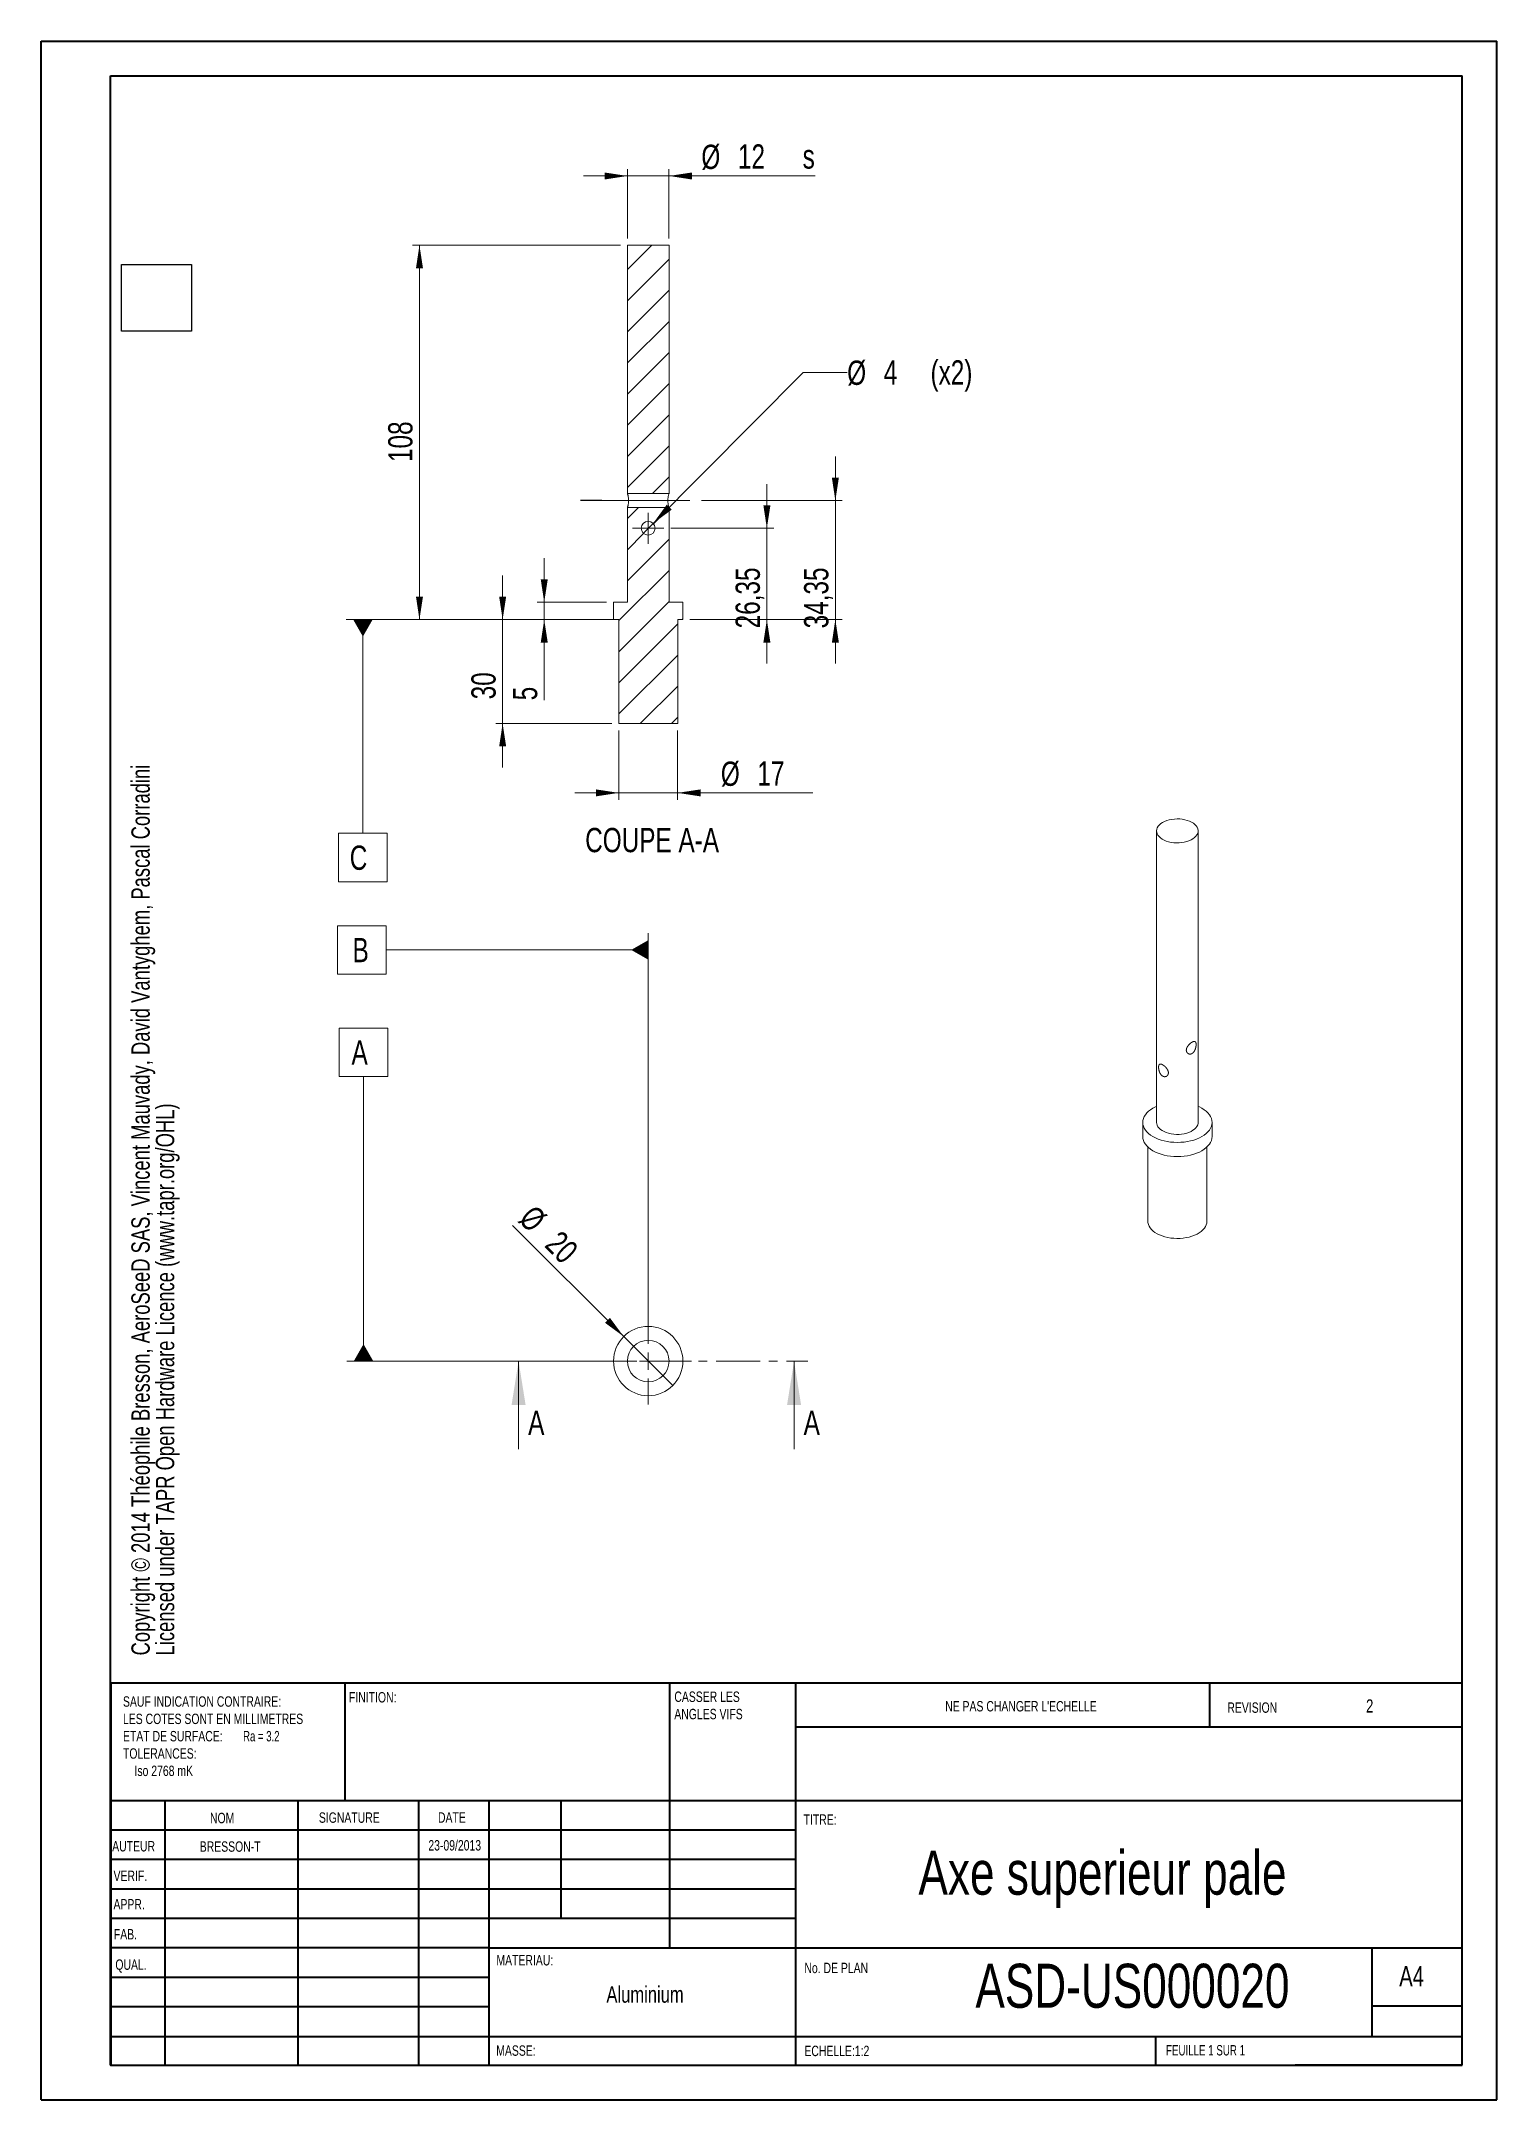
# Model space of a CAD drawing. Header units: millimetres. Extents: x 0 to 210, y 0 to 297.
import ezdxf

# ---------------------------------------------------------------- set-up
doc = ezdxf.new("R2010")
doc.units = ezdxf.units.MM
doc.linetypes.add('CENTER', pattern=[10.16, 6.35, -1.27, 1.27, -1.27])
doc.linetypes.add('CENTERX2', pattern=[20.32, 12.7, -2.54, 2.54, -2.54])
doc.styles.add('SLDTEXTSTYLE0', font='TXT', dxfattribs={"width": 0.75})
doc.styles.add('SLDTEXTSTYLE1', font='TXT', dxfattribs={"width": 0.7})
doc.styles.add('SLDTEXTSTYLE2', font='TXT', dxfattribs={"width": 0.6875})
doc.dimstyles.new('SLDDIMSTYLE0', dxfattribs={"dimtxt": 3.5, "dimasz": 3.302, "dimexe": 0, "dimexo": 0.0625, "dimgap": 0.875, "dimtad": 1, "dimlfac": 2, "dimrnd": 1e-09, "dimzin": 12, "dimdsep": 46, "dimtxsty": 'SLDTEXTSTYLE0', "dimblk1": 'NONE', "dimsah": 1, "dimcen": 0, "dimadec": 0, "dimazin": 3, "dimtfac": 1, "dimtmove": 0, "dimatfit": 3, "dimldrblk": 'NONE', "dimfxl": 1, "dimfrac": 2, "dimtolj": 1, "dimtzin": 12, "dimarcsym": 0})
doc.dimstyles.new('SLDDIMSTYLE1', dxfattribs={"dimtxt": 3.5, "dimasz": 3.302, "dimexe": 0, "dimexo": 0.0625, "dimgap": 0.875, "dimtad": 1, "dimlfac": 2, "dimrnd": 1e-09, "dimzin": 12, "dimdsep": 46, "dimtxsty": 'SLDTEXTSTYLE0', "dimsah": 1, "dimcen": 0.09, "dimadec": 0, "dimazin": 3, "dimtfac": 1, "dimtmove": 0, "dimatfit": 0, "dimfxl": 1, "dimfrac": 2, "dimtolj": 1, "dimtzin": 12, "dimarcsym": 0})
doc.dimstyles.new('SLDDIMSTYLE2', dxfattribs={"dimtxt": 3.5, "dimasz": 3.302, "dimexe": 0, "dimexo": 0.0625, "dimgap": 0.875, "dimtad": 1, "dimlfac": 2, "dimrnd": 1e-09, "dimzin": 12, "dimdsep": 46, "dimtxsty": 'SLDTEXTSTYLE0', "dimsah": 1, "dimcen": 0.09, "dimadec": 0, "dimazin": 3, "dimtfac": 1, "dimtofl": 0, "dimtmove": 0, "dimatfit": 3, "dimfxl": 1, "dimfrac": 2, "dimtolj": 1, "dimtzin": 12, "dimarcsym": 0})
doc.dimstyles.new('SLDDIMSTYLE3', dxfattribs={"dimtxt": 3.5, "dimasz": 3.302, "dimexe": 0, "dimexo": 0.0625, "dimgap": 0.875, "dimtad": 0, "dimtih": 1, "dimtoh": 1, "dimlfac": 2, "dimrnd": 1e-09, "dimzin": 12, "dimdsep": 46, "dimtxsty": 'SLDTEXTSTYLE0', "dimblk1": 'NONE', "dimsah": 1, "dimcen": 0, "dimadec": 0, "dimazin": 3, "dimtfac": 1, "dimtmove": 0, "dimatfit": 3, "dimldrblk": 'NONE', "dimfxl": 1, "dimfrac": 2, "dimtolj": 1, "dimtzin": 12, "dimarcsym": 0})
doc.dimstyles.new('SLDDIMSTYLE4', dxfattribs={"dimtxt": 3.5, "dimasz": 3.302, "dimexe": 0, "dimexo": 0.0625, "dimgap": 0.875, "dimtad": 1, "dimlfac": 2, "dimrnd": 1e-09, "dimzin": 12, "dimdsep": 46, "dimtxsty": 'SLDTEXTSTYLE0', "dimsah": 1, "dimcen": 0.09, "dimadec": 0, "dimazin": 3, "dimtfac": 1, "dimtmove": 0, "dimatfit": 0, "dimfxl": 1, "dimfrac": 2, "dimtolj": 1, "dimtzin": 12, "dimarcsym": 0})
doc.dimstyles.new('SLDDIMSTYLE6', dxfattribs={"dimtxt": 0, "dimasz": 3.302, "dimexe": 0, "dimexo": 0.0625, "dimgap": 0, "dimtad": 0, "dimtih": 1, "dimtoh": 1, "dimdec": 0, "dimrnd": 1e-09, "dimzin": 0, "dimdsep": 46, "dimtxsty": 'Standard', "dimblk1": 'NONE', "dimblk2": 'NONE', "dimsah": 1, "dimcen": 0.09, "dimadec": 0, "dimazin": 0, "dimtfac": 3.302, "dimtdec": 0, "dimtofl": 0, "dimtmove": 0, "dimatfit": 3, "dimldrblk": 'NONE', "dimfxl": 1, "dimfrac": 2, "dimtolj": 1, "dimtzin": 0, "dimarcsym": 0})
picture_1 = doc.add_image_def('image1.bmp', size_in_pixel=(400, 420))

# ---------------------------------------------------------------- blocks, each defined once
blk = doc.blocks.new('SW_NOTE_0')
at = {"color": 0, "linetype": 'Continuous', "lineweight": 0, "char_height": 2.6458, "attachment_point": 1, "rotation": 90, "style": 'SLDTEXTSTYLE0'}
for s, insert in [('Copyright © 2014 Théophile Bresson, AeroSeeD SAS, Vincent Mauvady, David Vantyghem, Pascal Corradini', (-3.41, 0)), ('Licensed under TAPR Open Hardware Licence (www.tapr.org/OHL)', (0.12, 0))]:
    blk.add_mtext(s, dxfattribs=dict(at, insert=insert))
blk = doc.blocks.new('SW_NOTE_1')
at = {"color": 0, "linetype": 'Continuous', "lineweight": 0, "char_height": 1.5, "attachment_point": 1, "style": 'SLDTEXTSTYLE0'}
for s, insert in [('CASSER LES', (0, 1.93)), ('ANGLES VIFS', (0, -0.57))]:
    blk.add_mtext(s, dxfattribs=dict(at, insert=insert))
blk = doc.blocks.new('SW_NOTE_2')
at = {"color": 0, "linetype": 'Continuous', "lineweight": 0, "char_height": 1.5, "attachment_point": 1}
for s, insert, style in [('SAUF INDICATION CONTRAIRE:', (0, 1.93), 'SLDTEXTSTYLE0'), ('LES COTES SONT EN MILLIMETRES', (0, -0.57), 'SLDTEXTSTYLE0'), ('TOLERANCES:', (0, -5.57), 'SLDTEXTSTYLE0'), ('ETAT DE SURFACE:', (0, -3.07), 'SLDTEXTSTYLE0'), ('Ra = 3.2', (17.33, -3.07), 'SLDTEXTSTYLE2'), ('Iso 2768 mK', (1.66, -8.07), 'SLDTEXTSTYLE0')]:
    blk.add_mtext(s, dxfattribs=dict(at, insert=insert, style=style))
blk = doc.blocks.new('*D5')
at = {"color": 7, "linetype": 'Continuous', "lineweight": 0}
for q in [(68.08, 126.37), (91.19, 103.26)]:
    blk.add_line((84.12, 110.33), q, dxfattribs=at)
blk.add_solid([(84.12, 110.33), (82.14, 113.02), (81.43, 112.31)], dxfattribs=at)
at = {"color": 7, "linetype": 'Continuous', "lineweight": 0, "char_height": 3.5, "attachment_point": 1, "rotation": 315, "style": 'SLDTEXTSTYLE0'}
for s, insert in [('%%c', (71.26, 129.54, -34.45)), ('20', (75.03, 125.84, -34.45))]:
    blk.add_mtext(s, dxfattribs=dict(at, insert=insert))
blk = doc.blocks.new('_NONE')
blk = doc.blocks.new('SW_CENTERMARKSYMBOL_0')
at = {"color": 0, "linetype": 'Continuous', "lineweight": 0}
for p, q in [((0, 2.5), (0, 6.25)), ((-2.5, 0), (-6.25, 0)), ((0, 0), (-1.25, 0)), ((0, 0), (0, 1.25)), ((0, 0), (0, -1.25)), ((0, 0), (1.25, 0)), ((2.5, 0), (6.25, 0)), ((0, -2.5), (0, -6.25))]:
    blk.add_line(p, q, dxfattribs=at)
blk = doc.blocks.new('SW_DATUMTAG_0')
at = {"color": 0, "linetype": 'Continuous', "lineweight": 0}
for p, q in [((-1.77, -0.72), (-1.77, 6.28)), ((-1.77, 6.28), (5.23, 6.28)), ((5.23, 6.28), (5.23, -0.72)), ((5.23, -0.72), (-1.77, -0.72)), ((1.73, -41.76), (1.73, -0.72)), ((36.55, -41.76), (-0.67, -41.76))]:
    blk.add_line(p, q, dxfattribs=at)
blk.add_solid([(3.13, -41.76), (0.33, -41.76), (1.73, -39.31)], dxfattribs=at)
at = {"color": 0, "linetype": 'Continuous', "lineweight": 0, "insert": (0, 4.51, -34.5), "char_height": 3.5, "attachment_point": 1, "style": 'SLDTEXTSTYLE0'}
blk.add_mtext('A', dxfattribs=at)
blk = doc.blocks.new('SW_DATUMTAG_1')
at = {"color": 0, "linetype": 'Continuous', "lineweight": 0}
for p, q in [((-2.16, -0.72), (-2.16, 6.28)), ((-2.16, 6.28), (4.84, 6.28)), ((4.84, 6.28), (4.84, -0.72)), ((42.65, -50.28), (42.65, 5.18)), ((42.65, 2.78), (4.84, 2.78)), ((4.84, -0.72), (-2.16, -0.72))]:
    blk.add_line(p, q, dxfattribs=at)
blk.add_solid([(42.65, 1.38), (42.65, 4.18), (40.2, 2.78)], dxfattribs=at)
at = {"color": 0, "linetype": 'Continuous', "lineweight": 0, "insert": (0, 4.51, -34.5), "char_height": 3.5, "attachment_point": 1, "style": 'SLDTEXTSTYLE0'}
blk.add_mtext('B', dxfattribs=at)
blk = doc.blocks.new('*D9')
at = {"color": 7, "linetype": 'Continuous', "lineweight": 0}
for p, q in [((114.65, 230.94), (114.65, 237.29)), ((95.34, 230.94), (115.65, 230.94)), ((114.65, 213.77), (114.65, 230.94)), ((93.65, 213.77), (115.65, 213.77)), ((114.65, 213.77), (114.65, 207.42))]:
    blk.add_line(p, q, dxfattribs=at)
for points in [[(114.65, 230.94), (115.16, 234.24), (114.15, 234.24)], [(114.65, 213.77), (114.15, 210.46), (115.16, 210.46)]]:
    blk.add_solid(points, dxfattribs=at)
at = {"color": 7, "linetype": 'Continuous', "lineweight": 0, "insert": (110.14, 212.5, 0.05), "char_height": 3.5, "attachment_point": 1, "rotation": 90, "style": 'SLDTEXTSTYLE0'}
blk.add_mtext('34,35', dxfattribs=at)
blk = doc.blocks.new('*D10')
at = {"color": 7, "linetype": 'Continuous', "lineweight": 0}
for p, q in [((72.65, 216.27), (72.65, 222.62)), ((81.65, 216.27), (71.65, 216.27)), ((72.65, 213.77), (72.65, 216.27)), ((81.65, 213.77), (71.65, 213.77)), ((72.65, 213.77), (72.65, 202.12))]:
    blk.add_line(p, q, dxfattribs=at)
for points in [[(72.65, 216.27), (73.16, 219.57), (72.15, 219.57)], [(72.65, 213.77), (72.15, 210.46), (73.16, 210.46)]]:
    blk.add_solid(points, dxfattribs=at)
at = {"color": 7, "linetype": 'Continuous', "lineweight": 0, "insert": (68.14, 202.12, 2.52), "char_height": 3.5, "attachment_point": 1, "rotation": 90, "style": 'SLDTEXTSTYLE0'}
blk.add_mtext('5', dxfattribs=at)
blk = doc.blocks.new('*D11')
at = {"color": 7, "linetype": 'Continuous', "lineweight": 0}
for p, q in [((66.65, 213.77), (66.65, 220.12)), ((81.65, 213.77), (65.65, 213.77)), ((66.65, 213.77), (66.65, 198.77)), ((82.4, 198.77), (65.65, 198.77)), ((66.65, 198.77), (66.65, 192.42))]:
    blk.add_line(p, q, dxfattribs=at)
for points in [[(66.65, 213.77), (67.16, 217.07), (66.15, 217.07)], [(66.65, 198.77), (66.15, 195.46), (67.16, 195.46)]]:
    blk.add_solid(points, dxfattribs=at)
at = {"color": 7, "linetype": 'Continuous', "lineweight": 0, "insert": (62.14, 202.26, 2.52), "char_height": 3.5, "attachment_point": 1, "rotation": 90, "style": 'SLDTEXTSTYLE0'}
blk.add_mtext('30', dxfattribs=at)
blk = doc.blocks.new('*D12')
at = {"color": 7, "linetype": 'Continuous', "lineweight": 0}
for p, q in [((83.65, 267.77), (53.65, 267.77)), ((54.65, 213.77), (54.65, 267.77)), ((81.65, 213.77), (53.65, 213.77))]:
    blk.add_line(p, q, dxfattribs=at)
for points in [[(54.65, 267.77), (54.15, 264.46), (55.16, 264.46)], [(54.65, 213.77), (55.16, 217.07), (54.15, 217.07)]]:
    blk.add_solid(points, dxfattribs=at)
at = {"color": 7, "linetype": 'Continuous', "lineweight": 0, "insert": (50.14, 236.5, 2.52), "char_height": 3.5, "attachment_point": 1, "rotation": 90, "style": 'SLDTEXTSTYLE0'}
blk.add_mtext('108', dxfattribs=at)
blk = doc.blocks.new('*D13')
at = {"color": 7, "linetype": 'Continuous', "lineweight": 0}
for p, q in [((104.77, 226.94), (104.77, 233.29)), ((90.9, 226.94), (105.77, 226.94)), ((104.77, 213.77), (104.77, 226.94)), ((93.65, 213.77), (105.77, 213.77)), ((104.77, 213.77), (104.77, 207.42))]:
    blk.add_line(p, q, dxfattribs=at)
for points in [[(104.77, 226.94), (105.28, 230.24), (104.27, 230.24)], [(104.77, 213.77), (104.27, 210.46), (105.28, 210.46)]]:
    blk.add_solid(points, dxfattribs=at)
at = {"color": 7, "linetype": 'Continuous', "lineweight": 0, "insert": (100.26, 212.5, 2.52), "char_height": 3.5, "attachment_point": 1, "rotation": 90, "style": 'SLDTEXTSTYLE0'}
blk.add_mtext('26,35', dxfattribs=at)
blk = doc.blocks.new('*D14')
at = {"color": 7, "linetype": 'Continuous', "lineweight": 0}
for p, q in [((88.36, 227.65), (110.01, 249.42)), ((110.01, 249.42), (116.36, 249.42)), ((86.95, 226.23), (88.36, 227.65))]:
    blk.add_line(p, q, dxfattribs=at)
blk.add_solid([(88.36, 227.65), (91.05, 229.63), (90.33, 230.35)], dxfattribs=at)
at = {"color": 7, "linetype": 'Continuous', "lineweight": 0, "char_height": 3.5, "attachment_point": 1, "style": 'SLDTEXTSTYLE0'}
for s, insert in [('%%c', (116.36, 251.13, 2.52)), ('4', (121.63, 251.18, 2.52)), ('(x2)', (128.38, 251.18, 2.52))]:
    blk.add_mtext(s, dxfattribs=dict(at, insert=insert))
blk = doc.blocks.new('*D15')
at = {"color": 7, "linetype": 'Continuous', "lineweight": 0}
for p, q in [((83.4, 197.77), (83.4, 187.77)), ((91.9, 197.77), (91.9, 187.77)), ((83.4, 188.77), (77.05, 188.77)), ((83.4, 188.77), (91.9, 188.77)), ((91.9, 188.77), (111.42, 188.77))]:
    blk.add_line(p, q, dxfattribs=at)
for points in [[(83.4, 188.77), (80.1, 189.27), (80.1, 188.26)], [(91.9, 188.77), (95.21, 188.26), (95.21, 189.27)]]:
    blk.add_solid(points, dxfattribs=at)
at = {"color": 7, "linetype": 'Continuous', "lineweight": 0, "char_height": 3.5, "attachment_point": 1, "style": 'SLDTEXTSTYLE0'}
for s, insert in [('%%c', (98.13, 193.28, 2.52)), ('17', (103.4, 193.33, 2.52))]:
    blk.add_mtext(s, dxfattribs=dict(at, insert=insert))
blk = doc.blocks.new('*D16')
at = {"color": 7, "linetype": 'Continuous', "lineweight": 0}
for p, q in [((84.65, 277.77), (78.3, 277.77)), ((84.65, 268.77), (84.65, 278.77)), ((84.65, 277.77), (90.65, 277.77)), ((90.65, 268.77), (90.65, 278.77)), ((90.65, 277.77), (111.72, 277.77))]:
    blk.add_line(p, q, dxfattribs=at)
for points in [[(84.65, 277.77), (81.35, 278.27), (81.35, 277.26)], [(90.65, 277.77), (93.96, 277.26), (93.96, 278.27)]]:
    blk.add_solid(points, dxfattribs=at)
at = {"color": 7, "linetype": 'Continuous', "lineweight": 0, "char_height": 3.5, "attachment_point": 1, "style": 'SLDTEXTSTYLE0'}
for s, insert in [('%%c', (95.32, 282.28, 2.52)), ('12', (100.6, 282.33, 2.52)), ('s', (109.93, 282.33, 2.52))]:
    blk.add_mtext(s, dxfattribs=dict(at, insert=insert))
blk = doc.blocks.new('SW_CENTERMARKSYMBOL_1')
at = {"color": 0, "linetype": 'Continuous', "lineweight": 0}
for p, q in [((-1.25, 0), (-2.25, 0)), ((0, 0), (-1.25, 0)), ((0, 1.25), (0, 2.25)), ((0, 0), (0, 1.25)), ((0, 0), (0, -1.25)), ((0, 0), (1.25, 0)), ((1.25, 0), (2.25, 0)), ((0, -1.25), (0, -2.25))]:
    blk.add_line(p, q, dxfattribs=at)
blk = doc.blocks.new('SW_DATUMTAG_2')
at = {"color": 0, "linetype": 'Continuous', "lineweight": 0}
for p, q in [((38.06, 37.11), (-0.5, 37.11)), ((1.9, 37.11), (1.9, 6.28)), ((-1.6, -0.72), (-1.6, 6.28)), ((-1.6, 6.28), (5.4, 6.28)), ((5.4, 6.28), (5.4, -0.72)), ((5.4, -0.72), (-1.6, -0.72))]:
    blk.add_line(p, q, dxfattribs=at)
blk.add_solid([(3.3, 37.11), (0.5, 37.11), (1.9, 34.66)], dxfattribs=at)
at = {"color": 0, "linetype": 'Continuous', "lineweight": 0, "insert": (0, 4.51, 2.47), "char_height": 3.5, "attachment_point": 1, "style": 'SLDTEXTSTYLE0'}
blk.add_mtext('C', dxfattribs=at)

msp = doc.modelspace()

# ---------------------------------------------------------------- hatches: boundary and pattern name
at = {"linetype": 'Continuous', "lineweight": 0}
h = msp.add_hatch(dxfattribs=at)
h.set_pattern_fill('ANSI31', style=0)
h.paths.add_polyline_path([(90.6546, 267.7665), (84.6546, 267.7665), (84.6546, 231.9415), (90.6546, 231.9415)], flags=0)
h = msp.add_hatch(dxfattribs=at)
h.set_pattern_fill('ANSI31', style=0)
h.paths.add_polyline_path([(83.4046, 198.7665), (91.9046, 198.7665), (91.9046, 213.7665), (92.6546, 213.7665), (92.6546, 216.2665), (90.6546, 216.2665), (90.6546, 229.9415), (84.6546, 229.9415), (84.6546, 216.2665), (82.6546, 216.2665), (82.6546, 213.7665), (83.4046, 213.7665)], flags=0)
edge = h.paths.add_edge_path(flags=0)
edge.add_arc((87.6546, 226.9415), 1, 0, 360)

# ---------------------------------------------------------------- linework, layer by layer
at = {"color": 7, "linetype": 'Continuous', "lineweight": 40}
for p, q in [((0.0788, 0.2148), (0.0788, 297.2148)), ((0.0788, 297.2148), (210.0788, 297.2148)), ((210.0788, 0.2148), (210.0788, 297.2148)), ((210.0788, 292.2148), (210.0788, 297.2148)), ((10.0788, 292.2148), (205.0788, 292.2148)), ((10.0788, 5.2148), (10.0788, 292.2148)), ((205.0788, 5.2148), (205.0788, 292.2148)), ((10.1108, 60.3709), (205.0788, 60.3709)), ((10.1108, 60.3709), (10.1108, 5.1209)), ((43.9108, 43.3709), (43.9108, 60.3709)), ((90.7108, 60.3709), (90.7108, 22.1209)), ((108.9108, 60.3709), (108.9108, 5.1209)), ((168.6788, 54.0898), (168.6788, 60.4648)), ((205.0788, 53.9959), (108.9108, 53.9959)), ((205.0788, 43.3709), (10.1108, 43.3709)), ((17.9108, 43.3709), (17.9108, 5.1209)), ((37.1018, 43.3709), (37.1018, 5.1209)), ((54.5097, 43.3709), (54.5097, 5.1209)), ((64.7108, 5.1209), (64.7108, 43.3709)), ((75.1108, 26.3709), (75.1108, 43.3709)), ((108.9108, 39.1209), (10.1108, 39.1209)), ((108.9108, 34.8709), (10.1108, 34.8709)), ((108.9108, 30.6209), (10.1108, 30.6209)), ((108.9108, 26.3709), (10.1108, 26.3709)), ((64.7108, 22.1209), (10.1108, 22.1209)), ((64.7108, 22.1209), (205.0788, 22.1209)), ((192.0788, 9.4648), (192.0788, 22.2148)), ((64.7108, 17.8709), (10.1108, 17.8709)), ((64.7108, 13.6209), (10.1108, 13.6209)), ((205.0788, 13.7148), (192.0788, 13.7148)), ((10.1108, 9.3709), (205.0788, 9.3709)), ((160.8788, 5.2148), (160.8788, 9.4648)), ((10.0788, 5.2148), (205.0788, 5.2148)), ((205.0788, 5.2148), (180.9883, 5.2148)), ((0.0788, 0.2148), (210.0788, 0.2148))]:
    msp.add_line(p, q, dxfattribs=at)
at = {"color": 7, "linetype": 'Continuous', "lineweight": 15}
for p, q in [((84.6546, 231.9415), (84.6546, 267.7665)), ((84.6546, 267.7665), (90.6546, 267.7665)), ((90.6546, 267.7665), (90.6546, 231.9415)), ((90.6546, 231.9415), (84.6546, 231.9415)), ((84.6546, 216.2665), (84.6546, 229.9415)), ((84.6546, 229.9415), (90.6546, 229.9415)), ((90.6546, 229.9415), (90.6546, 216.2665)), ((82.6546, 213.7665), (82.6546, 216.2665)), ((82.6546, 216.2665), (84.6546, 216.2665)), ((90.6546, 216.2665), (92.6546, 216.2665)), ((92.6546, 216.2665), (92.6546, 213.7665)), ((83.4046, 213.7665), (82.6546, 213.7665)), ((83.4046, 198.7665), (83.4046, 213.7665)), ((92.6546, 213.7665), (91.9046, 213.7665)), ((91.9046, 213.7665), (91.9046, 198.7665)), ((91.9046, 198.7665), (83.4046, 198.7665)), ((160.991, 183.2798), (160.991, 141.228)), ((166.991, 141.228), (166.991, 183.2798)), ((158.991, 141.228), (158.991, 139.1866)), ((168.991, 139.1866), (168.991, 141.228)), ((159.741, 137.6661), (159.741, 126.9385)), ((168.241, 126.9385), (168.241, 137.6661))]:
    msp.add_line(p, q, dxfattribs=at)
at = {"color": 7, "linetype": 'CENTERX2', "lineweight": 0}
msp.add_line((80.9547, 230.9415), (94.3353, 230.9415), dxfattribs=at)
at = {"color": 7, "linetype": 'CENTER', "lineweight": 0}
msp.add_line((66.9529, 106.7952), (110.6973, 106.7952), dxfattribs=at)
at = {"color": 7, "linetype": 'Continuous', "lineweight": 0}
for p, q in [((68.9529, 94.0952), (68.9529, 106.7952)), ((108.6973, 94.0952), (108.6973, 106.7952))]:
    msp.add_line(p, q, dxfattribs=at)
at = {"color": 7, "linetype": 'Continuous', "lineweight": 15, "flags": 128}
for points in [[(161.8697, 184.5044), (162.1584, 184.651), (162.4771, 184.775), (162.8208, 184.8745), (163.1836, 184.9478), (163.5597, 184.9937), (163.9429, 185.0115), (164.3269, 185.0008), (164.7053, 184.9619), (165.0721, 184.8953), (165.4211, 184.8022), (165.7466, 184.6842), (166.0432, 184.543), (166.3062, 184.3812), (166.5312, 184.2012), (166.7144, 184.0061), (166.8529, 183.7991), (166.9445, 183.5836), (166.9875, 183.3631), (166.9814, 183.1412), (166.9261, 182.9215), (166.8226, 182.7078), (166.6727, 182.5035), (166.4787, 182.3119), (166.2439, 182.1362), (165.972, 181.9793), (165.6677, 181.8437), (165.3358, 181.7317), (164.9818, 181.6451), (164.6116, 181.5854), (164.2312, 181.5535), (163.8468, 181.5499), (163.4648, 181.5748), (163.0914, 181.6276), (162.7328, 181.7076), (162.3949, 181.8134), (162.0832, 181.9433), (161.8028, 182.0951), (161.5583, 182.2663), (161.3538, 182.4542), (161.1926, 182.6557), (161.0773, 182.8674), (161.0099, 183.0859), (160.9914, 183.3076), (161.0222, 183.5288), (161.1017, 183.7459), (161.2286, 183.9554), (161.401, 184.1537), (161.6158, 184.3378), (161.8697, 184.5044)], [(166.991, 143.5371), (167.163, 143.4592), (167.5265, 143.269), (167.856, 143.0591), (168.1483, 142.8316), (168.4006, 142.5886), (168.6104, 142.3326), (168.7757, 142.0658), (168.8949, 141.7911), (168.9669, 141.5109), (168.991, 141.228), (168.9669, 140.945), (168.8949, 140.6648), (168.7757, 140.3901), (168.6104, 140.1234), (168.4006, 139.8673), (168.1483, 139.6243), (167.856, 139.3968), (167.5265, 139.1869), (167.163, 138.9967), (166.7688, 138.828), (166.348, 138.6823), (165.9044, 138.5612), (165.4424, 138.4658), (164.9664, 138.397), (164.4811, 138.3554), (163.991, 138.3415), (163.5009, 138.3554), (163.0155, 138.397), (162.5396, 138.4658), (162.0776, 138.5612), (161.634, 138.6823), (161.2131, 138.828), (160.819, 138.9967), (160.4555, 139.1869), (160.1259, 139.3968), (159.8336, 139.6243), (159.5814, 139.8673), (159.3716, 140.1234), (159.2063, 140.3901), (159.0871, 140.6648), (159.0151, 140.945), (158.991, 141.228), (159.0151, 141.5109), (159.0871, 141.7911), (159.2063, 142.0658), (159.3716, 142.3326), (159.5814, 142.5886), (159.8336, 142.8316), (160.1259, 143.0591), (160.4555, 143.269), (160.4555, 143.269)], [(160.4555, 143.269), (160.819, 143.4592), (160.991, 143.5371)], [(166.991, 141.228), (166.9814, 141.0893), (166.9261, 140.8697), (166.8226, 140.656), (166.6727, 140.4516), (166.4787, 140.26), (166.2439, 140.0843), (165.972, 139.9274), (165.6677, 139.7918), (165.3358, 139.6798), (164.9818, 139.5933), (164.6116, 139.5336), (164.2312, 139.5017), (163.8468, 139.4981), (163.4648, 139.5229), (163.0914, 139.5758), (162.7328, 139.6558), (162.3949, 139.7615), (162.0832, 139.8914), (161.8028, 140.0432), (161.5583, 140.2145), (161.3538, 140.4024), (161.1926, 140.6039), (161.0773, 140.8156), (161.0099, 141.0341), (160.991, 141.228)], [(168.991, 139.1866), (168.9669, 138.9037), (168.8949, 138.6235), (168.7757, 138.3487), (168.6104, 138.082), (168.4006, 137.8259), (168.1483, 137.583), (167.856, 137.3555), (167.5265, 137.1456), (167.163, 136.9554), (166.7688, 136.7866), (166.348, 136.641), (165.9044, 136.5199), (165.4424, 136.4245), (164.9664, 136.3556), (164.4811, 136.3141), (163.991, 136.3002), (163.5009, 136.3141), (163.0155, 136.3556), (162.5396, 136.4245), (162.0776, 136.5199), (161.634, 136.641), (161.2131, 136.7866), (160.819, 136.9554), (160.4555, 137.1456), (160.1259, 137.3555), (159.8336, 137.583), (159.5814, 137.8259), (159.3716, 138.082), (159.2063, 138.3487), (159.0871, 138.6235), (159.0151, 138.9037), (158.991, 139.1866)], [(168.241, 126.9385), (168.2226, 126.7102), (168.1565, 126.4518), (168.0433, 126.199), (167.8842, 125.9545), (167.681, 125.7212), (167.436, 125.5017), (167.1519, 125.2984), (166.832, 125.1138), (166.4799, 124.9498), (166.0996, 124.8083), (165.6955, 124.691), (165.272, 124.5991), (164.834, 124.5338), (164.3864, 124.4957), (163.9344, 124.4852), (163.483, 124.5026), (163.0374, 124.5476), (162.6026, 124.6196), (162.1835, 124.718), (161.7849, 124.8415), (161.4112, 124.9887), (161.0669, 125.1581), (160.7556, 125.3476), (160.481, 125.5551), (160.2462, 125.7783), (160.0538, 126.0147), (159.906, 126.2615), (159.8045, 126.516), (159.7504, 126.7753), (159.741, 126.9385)]]:
    msp.add_lwpolyline(points, dxfattribs=at)
at = {"color": 7, "linetype": 'Continuous', "lineweight": 15}
for centre, radius in [((87.6546, 226.9415), 1), ((87.6546, 106.7952), 5), ((87.6546, 106.7952), 3)]:
    msp.add_circle(centre, radius, dxfattribs=at)
for points, knots in [([(84.6546, 229.9415), (84.6546, 229.9415), (84.6637, 229.9681), (84.6871, 230.0434), (84.6966, 230.0748), (84.717, 230.1473), (84.728, 230.1884), (84.7616, 230.3269), (84.7839, 230.436), (84.8084, 230.6183), (84.8149, 230.6807), (84.8238, 230.8091), (84.8262, 230.8758), (84.8262, 231.0076), (84.8239, 231.0728), (84.815, 231.202), (84.8083, 231.2657), (84.784, 231.4463), (84.7614, 231.5569), (84.7281, 231.6944), (84.7168, 231.7363), (84.6965, 231.8087), (84.6872, 231.8394), (84.6716, 231.8898), (84.6653, 231.9093), (84.6568, 231.935), (84.6546, 231.9415), (84.6546, 231.9415)], [0, 0, 0, 0, 0.125, 0.125, 0.1875, 0.1875, 0.25, 0.25, 0.375, 0.375, 0.4375, 0.4375, 0.5, 0.5, 0.5625, 0.5625, 0.625, 0.625, 0.75, 0.75, 0.8125, 0.8125, 0.875, 0.875, 0.9375, 0.9375, 1, 1, 1, 1]), ([(90.6546, 231.9415), (90.6546, 231.9415), (90.6525, 231.9351), (90.644, 231.9093), (90.6377, 231.8898), (90.6143, 231.8145), (90.5923, 231.7402), (90.5589, 231.6027), (90.5476, 231.5516), (90.5268, 231.4435), (90.5172, 231.3863), (90.5009, 231.2654), (90.4943, 231.2017), (90.4854, 231.0732), (90.483, 231.0078), (90.4831, 230.8746), (90.4854, 230.8092), (90.4943, 230.6808), (90.501, 230.617), (90.5173, 230.4962), (90.5269, 230.4389), (90.5478, 230.3306), (90.5591, 230.2798), (90.5924, 230.1425), (90.6144, 230.0682), (90.6377, 229.9932), (90.644, 229.9738), (90.6525, 229.948), (90.6546, 229.9415), (90.6546, 229.9415)], [0, 0, 0, 0, 0.0625, 0.0625, 0.125, 0.125, 0.25, 0.25, 0.3125, 0.3125, 0.375, 0.375, 0.4375, 0.4375, 0.5, 0.5, 0.5625, 0.5625, 0.625, 0.625, 0.6875, 0.6875, 0.75, 0.75, 0.875, 0.875, 0.9375, 0.9375, 1, 1, 1, 1]), ([(166.6981, 152.5187), (166.6981, 152.41), (166.6951, 152.3529), (166.6832, 152.2339), (166.6742, 152.1712), (166.6501, 152.0454), (166.6351, 151.9822), (166.5986, 151.8556), (166.577, 151.7924), (166.5035, 151.6106), (166.4407, 151.4957), (166.3298, 151.3513), (166.2893, 151.3069), (166.2039, 151.2295), (166.1593, 151.1967), (166.0663, 151.1429), (166.0175, 151.122), (165.9205, 151.0939), (165.8719, 151.0864), (165.7747, 151.0845), (165.7273, 151.0901), (165.6366, 151.1134), (165.5928, 151.1313), (165.5119, 151.1781), (165.475, 151.2066), (165.4091, 151.2738), (165.38, 151.3127), (165.3331, 151.3971), (165.315, 151.4429), (165.2902, 151.5416), (165.2839, 151.594), (165.2838, 151.7547), (165.3094, 151.8696), (165.3798, 152.0382), (165.4089, 152.0947), (165.4748, 152.2039), (165.5117, 152.257), (165.6334, 152.413), (165.726, 152.5085), (165.8716, 152.6354), (165.9201, 152.6739), (166.0169, 152.7439), (166.0657, 152.7757), (166.1589, 152.8295), (166.2035, 152.8518), (166.2889, 152.8869), (166.3295, 152.8996), (166.4407, 152.9215), (166.5035, 152.915), (166.5771, 152.8724), (166.5987, 152.8525), (166.6351, 152.8023), (166.6501, 152.7721), (166.6742, 152.7006), (166.6832, 152.6592), (166.6951, 152.5684), (166.6981, 152.5187), (166.6981, 152.41)], [-0.03125, -0.03125, 0, 0, 0.03125, 0.03125, 0.0625, 0.0625, 0.09375, 0.09375, 0.125, 0.125, 0.1875, 0.1875, 0.21875, 0.21875, 0.25, 0.25, 0.28125, 0.28125, 0.3125, 0.3125, 0.34375, 0.34375, 0.375, 0.375, 0.40625, 0.40625, 0.4375, 0.4375, 0.46875, 0.46875, 0.5, 0.5, 0.5625, 0.5625, 0.59375, 0.59375, 0.625, 0.625, 0.6875, 0.6875, 0.71875, 0.71875, 0.75, 0.75, 0.78125, 0.78125, 0.8125, 0.8125, 0.875, 0.875, 0.90625, 0.90625, 0.9375, 0.9375, 0.96875, 0.96875, 1, 1, 1.03125, 1.03125]), ([(161.2839, 149.1438), (161.2839, 149.2525), (161.2869, 149.3023), (161.2988, 149.393), (161.3078, 149.4344), (161.3319, 149.5059), (161.3469, 149.5362), (161.3834, 149.5865), (161.405, 149.6063), (161.4785, 149.6488), (161.5412, 149.6553), (161.6522, 149.6335), (161.6927, 149.6209), (161.7781, 149.5858), (161.8227, 149.5635), (161.9157, 149.5099), (161.9645, 149.4782), (162.0614, 149.4081), (162.1101, 149.3695), (162.2073, 149.2848), (162.2547, 149.2398), (162.3453, 149.1451), (162.3892, 149.0947), (162.4701, 148.9911), (162.507, 148.938), (162.5729, 148.8288), (162.602, 148.7723), (162.6489, 148.6602), (162.667, 148.6041), (162.6918, 148.4915), (162.6981, 148.4356), (162.6982, 148.275), (162.6725, 148.1737), (162.6022, 148.0467), (162.573, 148.0078), (162.5072, 147.9406), (162.4702, 147.912), (162.3485, 147.8416), (162.256, 147.8174), (162.1104, 147.8202), (162.0618, 147.8277), (161.9651, 147.8556), (161.9163, 147.8765), (161.8231, 147.9303), (161.7785, 147.963), (161.6931, 148.0403), (161.6525, 148.0848), (161.5412, 148.2295), (161.4785, 148.3444), (161.4049, 148.5264), (161.3832, 148.5898), (161.3469, 148.7161), (161.3319, 148.7792), (161.3078, 148.905), (161.2988, 148.9678), (161.2869, 149.0867), (161.2839, 149.1438), (161.2839, 149.2525)], [-0.03125, -0.03125, 0, 0, 0.03125, 0.03125, 0.0625, 0.0625, 0.09375, 0.09375, 0.125, 0.125, 0.1875, 0.1875, 0.21875, 0.21875, 0.25, 0.25, 0.28125, 0.28125, 0.3125, 0.3125, 0.34375, 0.34375, 0.375, 0.375, 0.40625, 0.40625, 0.4375, 0.4375, 0.46875, 0.46875, 0.5, 0.5, 0.5625, 0.5625, 0.59375, 0.59375, 0.625, 0.625, 0.6875, 0.6875, 0.71875, 0.71875, 0.75, 0.75, 0.78125, 0.78125, 0.8125, 0.8125, 0.875, 0.875, 0.90625, 0.90625, 0.9375, 0.9375, 0.96875, 0.96875, 1, 1, 1.03125, 1.03125])]:
    msp.add_open_spline(points, degree=3, knots=knots, dxfattribs=at)
at = {"color": 7, "linetype": 'Continuous', "lineweight": 0}
for points in [[(68.9529, 106.7952), (67.9369, 100.4452), (69.9689, 100.4452)], [(108.6973, 106.7952), (107.6813, 100.4452), (109.7133, 100.4452)]]:
    msp.add_solid(points, dxfattribs=at)

# ---------------------------------------------------------------- block references
for name, p in [('SW_CENTERMARKSYMBOL_1', (87.6546, 226.9415)), ('SW_DATUMTAG_2', (44.5924, 176.6551)), ('SW_NOTE_0', (16.5044, 64.3236)), ('SW_DATUMTAG_1', (45.0008, 163.329)), ('SW_DATUMTAG_0', (44.8526, 148.5549)), ('SW_CENTERMARKSYMBOL_0', (87.6546, 106.7952)), ('SW_NOTE_2', (11.8808, 56.4987)), ('SW_NOTE_1', (91.42, 57.1904))]:
    msp.add_blockref(name, p, dxfattribs=at)

# ---------------------------------------------------------------- texts
for s, insert, char_height, attachment_point, style in [('COUPE A-A', (88.2167, 183.7102), 3.5, 2, 'SLDTEXTSTYLE0'), ('FINITION:', (44.4821, 59.0402), 1.5, 1, 'SLDTEXTSTYLE0'), ("NE PAS CHANGER L'ECHELLE", (130.4935, 57.7478), 1.5, 1, 'SLDTEXTSTYLE0'), ('REVISION', (171.2064, 57.5497), 1.5, 1, 'SLDTEXTSTYLE0'), ('2', (191.7409, 57.9901), 1.905, 2, 'SLDTEXTSTYLE0'), ('NOM', (24.4331, 41.6224), 1.5, 1, 'SLDTEXTSTYLE0'), ('SIGNATURE', (40.1444, 41.6827), 1.5, 1, 'SLDTEXTSTYLE0'), ('DATE', (57.3255, 41.6971), 1.5, 1, 'SLDTEXTSTYLE0'), ('TITRE:', (110.067, 41.3993), 1.5, 1, 'SLDTEXTSTYLE0'), ('AUTEUR', (10.323, 37.5506), 1.5, 1, 'SLDTEXTSTYLE0'), ('BRESSON-T', (27.3455, 37.5043), 1.4986, 2, 'SLDTEXTSTYLE0'), ('23-09/2013', (59.7387, 37.68), 1.4986, 2, 'SLDTEXTSTYLE0'), ('Axe superieur pale', (153.1901, 36.1558), 6.35, 2, 'SLDTEXTSTYLE0'), ('VERIF.', (10.5213, 33.2753), 1.5, 1, 'SLDTEXTSTYLE0'), ('APPR.', (10.5125, 29.1852), 1.5, 1, 'SLDTEXTSTYLE0'), ('FAB.', (10.566, 24.8546), 1.5, 1, 'SLDTEXTSTYLE0'), ('MATERIAU:', (65.7567, 21.107), 1.5, 1, 'SLDTEXTSTYLE0'), ('QUAL.', (10.7799, 20.4706), 1.5, 1, 'SLDTEXTSTYLE0'), ('No. DE PLAN', (110.1848, 19.9896), 1.5, 1, 'SLDTEXTSTYLE0'), ('ASD-US000020', (157.5125, 19.8465), 6.35, 2, 'SLDTEXTSTYLE0'), ('A4', (195.9998, 19.5152), 2.91042, 1, 'SLDTEXTSTYLE0'), ('Aluminium', (87.1969, 16.6065), 2.38125, 2, 'SLDTEXTSTYLE0'), ('MASSE:', (65.7286, 8.0702), 1.4986, 1, 'SLDTEXTSTYLE0'), ('ECHELLE:1:2', (110.1848, 8.021), 1.5, 1, 'SLDTEXTSTYLE0'), ('FEUILLE 1 SUR 1', (162.3571, 8.1149), 1.5, 1, 'SLDTEXTSTYLE1')]:
    msp.add_mtext(s, dxfattribs=dict(at, insert=insert, char_height=char_height, attachment_point=attachment_point, style=style))
at = {"color": 7, "linetype": 'Continuous', "char_height": 3.5, "attachment_point": 1, "style": 'SLDTEXTSTYLE0'}
for insert in [(70.333, 99.6522), (110.0774, 99.6522)]:
    msp.add_mtext('A', dxfattribs=dict(at, insert=insert))

# ---------------------------------------------------------------- dimensions: what is measured, and where the dimension line sits
at = {"color": 7, "linetype": 'Continuous', "lineweight": 0}
for base, p1, p2, text, dimstyle, picture, middle in [((90.6546, 277.7665), (84.6546, 267.7665), (90.6546, 267.7665), '%%c<>s', 'SLDDIMSTYLE4', '*D16', (103.523, 277.7665)), ((91.9046, 188.7665), (83.4046, 198.7665), (91.9046, 198.7665), '%%c<>', 'SLDDIMSTYLE1', '*D15', (104.773, 188.7665))]:
    dim = msp.add_linear_dim(base=base, p1=p1, p2=p2, text=text, dimstyle=dimstyle, dxfattribs=at)
    dim.commit()
    dim.dimension.update_dxf_attribs({"geometry": picture, "text_midpoint": middle, "dimtype": 160})
for base, p1, p2, dimstyle, picture, middle in [((54.6546, 267.7665), (82.6546, 213.7665), (84.6546, 267.7665), 'SLDDIMSTYLE2', '*D12', (54.6546, 241.8026)), ((114.6546, 230.9415), (92.6546, 213.7665), (94.3353, 230.9415), 'SLDDIMSTYLE1', '*D9', (114.6546, 219.7384)), ((104.773, 226.9415), (92.6546, 213.7665), (89.9046, 226.9415), 'SLDDIMSTYLE1', '*D13', (104.773, 219.7384)), ((66.6546, 198.7665), (82.6546, 213.7665), (83.4046, 198.7665), 'SLDDIMSTYLE1', '*D11', (66.6546, 206.2665)), ((72.6546, 216.2665), (82.6546, 213.7665), (82.6546, 216.2665), 'SLDDIMSTYLE1', '*D10', (72.6546, 204.8304))]:
    dim = msp.add_linear_dim(base=base, p1=p1, p2=p2, angle=90, dimstyle=dimstyle, dxfattribs=at)
    dim.commit()
    dim.dimension.update_dxf_attribs({"geometry": picture, "text_midpoint": middle, "dimtype": 160})
dim = msp.add_diameter_dim_2p(p1=(86.9495, 226.2324), p2=(88.3597, 227.6507), text='<> (x2)', dimstyle='SLDDIMSTYLE3', dxfattribs=at)
dim.commit()
dim.dimension.update_dxf_attribs({"geometry": '*D14', "text_midpoint": (126.4914, 249.4221), "dimtype": 163})
dim = msp.add_diameter_dim_2p(p1=(91.1902, 103.2596), p2=(84.1191, 110.3307), dimstyle='SLDDIMSTYLE0', dxfattribs=at)
dim.commit()
dim.dimension.update_dxf_attribs({"geometry": '*D5', "text_midpoint": (72.6546, 121.7952), "dimtype": 163})

# ---------------------------------------------------------------- pictures from other files: only their frames are drawn
image = msp.add_image(picture_1, insert=(21.7738, 255.3746), size_in_units=(9.6208, 10.1018), rotation=90)
image.dxf.flags = 7

# ---------------------------------------------------------------- leaders
at = {"color": 7, "linetype": 'Continuous', "lineweight": 0, "has_arrowhead": 0}
msp.add_leader([(80.9547, 230.9415), (77.8956, 230.9415)], dimstyle='SLDDIMSTYLE6', dxfattribs=at)

doc.saveas('drawing.dxf')
